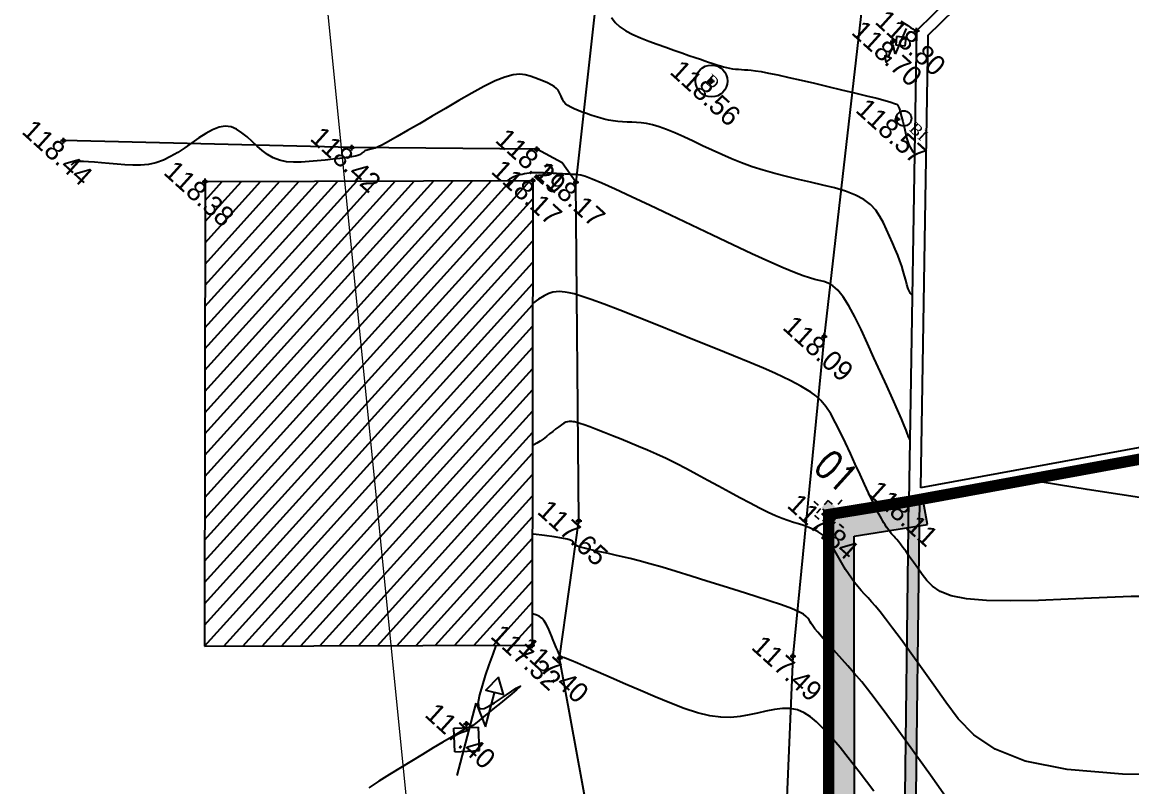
# Model space of a CAD drawing. Extents: x -85466713 to -87592, y -94413748 to -55832.
# Drawn here: x -196658.9 to -196639.4, y -55918.78 to -55905.34 of the extents above; entities that cross this region are included whole.
import ezdxf
from ezdxf.enums import TextEntityAlignment as Align

# ---------------------------------------------------------------- set-up
doc = ezdxf.new("R2010")
doc.units = 0
doc.header["$MEASUREMENT"] = 0
doc.header["$PDMODE"] = 34
doc.header["$PDSIZE"] = 0.05
doc.linetypes.add('ACAD_ISO04W100', pattern=[30, 24, -3, 0, -3])
doc.linetypes.add('DASHED', pattern=[70, 50, -20])
for name, color, linetype in [('0_coordinates', 1, 'Continuous'), ('0_PROP.corte', 10, 'Continuous'), ('0_PROP.trama', 251, 'Continuous'), ('0_PROPfinal', 4, 'Continuous'), ('AG_BOCA_INCENDIO', 7, 'Continuous'), ('CV', 8, 'Continuous'), ('CVD', 6, 'Continuous'), ('LEVTP_BERMA', 6, 'Continuous'), ('LEVTP_EDIF', 3, 'Continuous'), ('LEVTP_ELEC_POSTE_MEDIA_TENSAO', 7, 'Continuous'), ('LEVTP_MURO', 1, 'Continuous'), ('LEVTP_SAN_DOM_CX', 7, 'Continuous'), ('POINTS', 2, 'Continuous'), ('Z', 1, 'Continuous')]:
    doc.layers.add(name, color=color, linetype=linetype)
doc.layers.add('0_folha', color=7, linetype='Continuous', lineweight=9)
doc.layers.add('0_Limites_Terreno', color=30, linetype='DASHED', lineweight=35)
doc.styles.add('coordinates', font='romans', dxfattribs={"width": 0.8})
doc.styles.add('TIMES NEW ROMAN', font='times.ttf')

# ---------------------------------------------------------------- blocks, each defined once
blk = doc.blocks.new('BOCA DE INCENDIO REDONDA')
at = {"layer": 'AG_BOCA_INCENDIO'}
blk.add_circle((0, 0), 0.134, dxfattribs=at)
at = {"layer": 'AG_BOCA_INCENDIO', "style": 'TIMES NEW ROMAN'}
blk.add_text('BI', height=0.2, dxfattribs=at).set_placement((0.197, -0.097))
blk = doc.blocks.new('POSTE MEDIA TENSAO')
at = {"layer": 'LEVTP_ELEC_POSTE_MEDIA_TENSAO'}
for p, q in [((0.1581, 0.0939), (0.2458, 0.3659)), ((-0.092, -0.2904), (0.092, 0.2904)), ((0.092, 0.2904), (0.1581, 0.0939))]:
    blk.add_line(p, q, dxfattribs=at)
blk.add_lwpolyline([(0.2852, 0.4925), (0.177, 0.3914), (0.318, 0.348)], close=True, dxfattribs=at)
for points in [[(-0.1, 0.0953), (0.1, 0.0953)], [(-0.1, -0.0953), (-0.1, 0.0953)], [(0.1, -0.0953), (0.1, 0.0953)], [(-0.1, -0.0953), (0.1, -0.0953)]]:
    blk.add_lwpolyline(points, dxfattribs=at)
blk = doc.blocks.new('CX DOM RED')
at = {"layer": 'LEVTP_SAN_DOM_CX'}
blk.add_circle((118.482, -75.333), 0.28, dxfattribs=at)
at = {"layer": 'LEVTP_SAN_DOM_CX', "style": 'TIMES NEW ROMAN'}
blk.add_text('D', height=0.2, dxfattribs=at).set_placement((118.389, -75.43))
blk = doc.blocks.new('mk_02')
at = {"linetype": 'ACAD_ISO04W100', "ltscale": 0.001}
for points in [[(-0.25, 0.25), (0, 0.25), (0, 0), (-0.25, 0)], [(0.25, -0.25), (0, -0.25), (0, 0), (0.25, 0)]]:
    blk.add_hatch(color=9, dxfattribs=at).paths.add_polyline_path(points)
for p, q in [((0, -0.5), (0, 0.5)), ((-0.5, 0), (0.5, 0)), ((-0.25, 0.25), (0.25, 0.25)), ((-0.25, 0.25), (-0.25, -0.25)), ((0.25, 0.25), (0.25, -0.25)), ((-0.25, -0.25), (0.25, -0.25))]:
    blk.add_line(p, q, dxfattribs=at)
blk = doc.blocks.new('20240619.EP_LA_V04s.muro')
at = {"layer": '0_PROP.trama'}
h = blk.add_hatch(color=256, dxfattribs=at)
h.dxf.hatch_style = 1
edge = h.paths.add_edge_path()
edge.add_line((-87812.643, -65612.428), (-87812.518, -65612.282))
edge.add_arc((-87704.148, -65501.408), 155.039, 223.89765, 225.65403, ccw=False)
edge.add_line((-87815.866, -65608.908), (-87816.01, -65609.047))
edge.add_arc((-87722.834, -65519.652), 129.124, 223.81345, 225.931)
edge = h.paths.add_edge_path()
edge.add_line((-87810.771, -65613.943), (-87810.907, -65614.085))
edge.add_arc((-87718.167, -65515.242), 135.538, 226.8247, 233.02536)
edge.add_line((-87799.688, -65623.524), (-87799.568, -65623.364))
edge.add_arc((-87717.453, -65514.345), 136.484, 226.86463, 233.01258, ccw=False)
h.paths.add_polyline_path([(-87820.699, -65603.502), (-87820.691, -65603.504), (-87824.761, -65598.891), (-87824.911, -65599.024), (-87820.2, -65604.362), (-87820.105, -65604.176)])
edge = h.paths.add_edge_path()
edge.add_line((-87819.025, -65603.003), (-87818.811, -65602.754))
edge.add_line((-87818.811, -65602.754), (-87818.994, -65602.78))
edge.add_line((-87818.994, -65602.78), (-87819.377, -65602.754))
edge.add_line((-87819.377, -65602.754), (-87819.381, -65602.761))
edge.add_arc((-87820.176, -65604.314), 1.745, 48.7178, 62.892, ccw=False)
at = {"layer": 'LEVTP_EDIF', "linetype": 'Continuous'}
h = blk.add_hatch(dxfattribs=at)
h.set_pattern_fill('GRAVEL', color=5, scale=0.6)
h.set_pattern_definition([(228.012787504, (70.151984, 54.19178), (-4.799999999983, -5.400000000016), [0.0807216, -7.9914528282]), (184.969740728, (70.097984, 54.131778), (7.199999999998, 0.6000000000234), [0.1385208, -13.7135548567]), (132.51044708, (69.959984, 54.11978), (6.000000000021, -6.59999999998), [0.0976728, -9.6696195577]), (267.273689006, (69.725984, 53.969778), (0.599999999961, 12.000000000002), [0.1261428, -12.488134825]), (292.833654178, (69.719984, 53.843778), (-3.000000000023, 7.19999999999), [0.123693, -12.245623877]), (357.273689006, (69.767984, 53.729778), (-12.000000000002, 0.599999999961), [0.1261428, -12.488134825]), (37.694240467, (69.893984, 53.723778), (-7.7999999999805, -6.0000000000253), [0.1668174, -16.5149091293]), (72.255328375, (70.025984, 53.825778), (4.199999999957, 13.2000000000136), [0.1574928, -15.591792898]), (121.429565615, (70.073984, 53.975778), (-4.800000000025, 7.7999999999844), [0.12657, -12.530443866]), (175.23635831, (70.007984, 54.08378), (6.600000000002, -0.599999999979), [0.1444992, -7.0804575473]), (222.397437798, (69.863984, 54.095778), (-7.1999999999786, -6.6000000000233), [0.1868688, -18.500025003]), (138.814074834, (70.319984, 53.96378), (-4.200000000012, 3.599999999986), [0.0637806, -6.3143068876]), (171.46923439, (70.271984, 54.005778), (7.800000000004, -1.199999999975), [0.1213422, -12.0129068497]), (225, (70.152, 54.02378), (2e-12, -0.6), [0.0848526, -0.7636755374]), (203.198590514, (70.10998, 54.09578), (2.999999999996, 1.20000000001), [0.0456948, -4.5237690635]), (291.80140949, (70.06798, 54.07778), (-0.6, 1.8), [0.0646218, -3.1664770843]), (30.96375653, (70.09198, 54.01778), (1.8, 1.20000000001), [0.1049574, -3.393613737]), (161.56505118, (70.18198, 54.07178), (1.2, -0.6), [0.0758946, -1.821471996]), (16.389540334, (69.719984, 54.077778), (5.999999999994, 1.80000000002), [0.10632, -10.525707088]), (70.34617594, (69.821984, 54.10778), (-2.39999999998, -6.60000000001), [0.0891966, -8.8304446484]), (293.198590514, (70.18198, 54.19178), (-1.20000000001, 2.999999999996), [0.091389, -4.4780748635]), (343.610459666, (70.217984, 54.107778), (-6.000000000006, 1.799999999981), [0.10632, -10.525707088]), (339.44395478, (69.719984, 53.70578), (-3.000000000004, 1.19999999999), [0.102528, -5.0238742472]), (294.77514057, (69.815984, 53.66978), (-3.000000000021, 6.59999999999), [0.0859068, -8.504785838]), (66.80140949, (70.18798, 53.59178), (1.19999999999, 3.000000000004), [0.091389, -4.4780748635]), (17.354024636, (70.223984, 53.67578), (-7.799999999992, -2.400000000025), [0.1005786, -9.9572541685]), (69.44395478, (69.893984, 53.59178), (-1.19999999999, -3.000000000004), [0.051264, -5.0751382472]), (101.30993247, (70.15198, 53.59178), (-0.60000000001, 2.4), [0.030594, -3.028817708]), (165.96375653, (70.14598, 53.62178), (1.8, -0.6), [0.123693, -2.3501703754]), (186.009005957, (70.025984, 53.651778), (5.999999999998, 0.600000000019), [0.11463, -11.3483539047]), (303.69006753, (70.09198, 53.96378), (-0.6, 1.2), [0.0865332, -2.0767975653]), (353.157226587, (70.139984, 53.891778), (10.200000000004, -1.199999999967), [0.1510764, -14.9565375744]), (60.9453959, (70.289984, 53.87378), (-2.399999999986, -4.200000000008), [0.0617736, -6.1156044846]), (90, (70.32, 53.9278), (-0.6, 0.6), [0.036, -0.564]), (120.256437164, (70.013984, 53.66978), (2.400000000014, -4.199999999992), [0.0833544, -8.2521119937]), (48.012787504, (69.971984, 53.74178), (4.799999999982, 5.400000000016), [0.1614432, -7.9107312282]), (2e-10, (70.08, 53.8618), (0.6, 0.6), [0.156, -0.444]), (325.30484647, (70.235984, 53.86178), (6.000000000014, -4.19999999998), [0.0948684, -9.3919645805]), (254.0546041, (70.31398, 53.80778), (-0.59999999999, -2.4), [0.0873612, -4.2807047336]), (207.645975364, (70.289984, 53.723778), (-11.3999999999805, -6.000000000037), [0.142239, -14.0816845094]), (175.42607874, (70.163984, 53.657778), (-7.800000000002, 0.5999999999747), [0.1504794, -14.8974440448])])
h.paths.add_polyline_path([(-87825.185, -65600.15), (-87824.372, -65599.132), (-87824.733, -65598.855), (-87824.885, -65599.053), (-87825.775, -65600.168), (-87821.282, -65605.131), (-87819.31, -65607.764), (-87816.323, -65611.177), (-87813.849, -65613.468), (-87813.543, -65613.138), (-87816, -65610.863), (-87818.96, -65607.481), (-87820.934, -65604.844)])
h = blk.add_hatch(dxfattribs=at)
h.set_pattern_fill('ANSI31', color=5, scale=2, angle=45)
h.paths.add_polyline_path([(-87833.571, -65599.305), (-87837.828, -65603.18), (-87832.356, -65609.245), (-87828.099, -65605.37)])
h.paths.add_polyline_path([(-87835.353, -65604.657), (-87829.731, -65604.657), (-87829.731, -65603.803), (-87835.353, -65603.803)], flags=24)
at = {"layer": '0_folha'}
blk.add_line((-87766.484, -65664.448), (-87843.777, -65594.503), dxfattribs=at)
at = {"layer": '0_Limites_Terreno', "ltscale": 0.02, "const_width": 0.2, "flags": 128}
blk.add_lwpolyline([(-87781.781, -65601.29), (-87775.512, -65593.673), (-87769.826, -65586.055), (-87769.145, -65585.075), (-87800.258, -65566.932), (-87824.885, -65599.053), (-87825.775, -65600.168), (-87821.282, -65605.131), (-87819.31, -65607.764), (-87816.323, -65611.177), (-87813.849, -65613.468), (-87811.47, -65615.392), (-87806.577, -65618.912), (-87801.091, -65622.497), (-87799.787, -65623.349), (-87798.54, -65622.935), (-87796.168, -65620.22), (-87792.158, -65615.619), (-87787.572, -65608.837)], close=True, dxfattribs=at)
at = {"layer": '0_PROP.corte', "linetype": 'Continuous'}
for points in [[(-87816.63, -65608.114), (-87824.772, -65598.887)], [(-87816.776, -65608.243), (-87824.918, -65599.016)]]:
    blk.add_lwpolyline(points, dxfattribs=at)
at = {"layer": 'CV', "linetype": 'Continuous'}
for points in [[(-87801.18, -65582.095, 0), (-87801.893, -65582.585, 0), (-87804.901, -65584.651, 0), (-87808.032, -65586.802, 0), (-87808.032, -65586.802, 0), (-87811.164, -65588.952, 0), (-87814.177, -65591.019, 0), (-87816.952, -65592.918, 0), (-87819.369, -65594.564, 0), (-87821.312, -65595.875, 0), (-87821.312, -65595.875, 0), (-87822.699, -65596.794, 0), (-87823.59, -65597.364, 0)], [(-87817.995, -65599.306, 0), (-87818.885, -65600.085, 0), (-87819.661, -65600.681, 0), (-87819.661, -65600.681, 0), (-87820.306, -65601.064, 0), (-87820.838, -65601.265, 0), (-87821.285, -65601.33, 0), (-87821.676, -65601.304, 0), (-87822.039, -65601.232, 0), (-87822.039, -65601.232, 0), (-87822.395, -65601.153, 0), (-87822.741, -65601.077, 0), (-87823.065, -65601.006, 0), (-87823.357, -65600.944, 0), (-87823.605, -65600.894, 0), (-87823.605, -65600.894, 0), (-87823.804, -65600.856, 0), (-87823.96, -65600.83, 0), (-87824.084, -65600.812, 0), (-87824.186, -65600.801, 0), (-87824.278, -65600.791, 0), (-87824.278, -65600.791, 0), (-87824.368, -65600.783, 0), (-87824.457, -65600.773, 0), (-87824.547, -65600.762, 0), (-87824.637, -65600.748, 0), (-87824.727, -65600.731, 0), (-87824.727, -65600.731, 0), (-87824.817, -65600.709, 0), (-87824.907, -65600.684, 0), (-87824.997, -65600.657, 0), (-87825.086, -65600.628, 0), (-87825.176, -65600.598, 0), (-87825.176, -65600.598, 0), (-87825.266, -65600.569, 0), (-87825.356, -65600.542, 0), (-87825.446, -65600.521, 0), (-87825.535, -65600.508, 0), (-87825.623, -65600.506, 0), (-87825.623, -65600.506, 0), (-87825.711, -65600.517, 0), (-87825.798, -65600.54, 0), (-87825.884, -65600.571, 0), (-87825.97, -65600.607, 0), (-87826.056, -65600.646, 0), (-87826.056, -65600.646, 0), (-87826.143, -65600.686, 0), (-87826.235, -65600.726, 0), (-87826.337, -65600.767, 0), (-87826.454, -65600.81, 0), (-87826.591, -65600.854, 0), (-87826.591, -65600.854, 0), (-87826.752, -65600.9, 0), (-87826.932, -65600.948, 0), (-87827.128, -65600.997, 0), (-87827.333, -65601.047, 0), (-87827.544, -65601.098, 0), (-87827.544, -65601.098, 0), (-87827.755, -65601.149, 0), (-87827.964, -65601.2, 0), (-87828.168, -65601.251, 0), (-87828.365, -65601.303, 0), (-87828.553, -65601.356, 0), (-87828.553, -65601.356, 0), (-87828.73, -65601.41, 0), (-87828.897, -65601.466, 0), (-87829.058, -65601.522, 0), (-87829.213, -65601.578, 0), (-87829.367, -65601.635, 0), (-87829.367, -65601.635, 0), (-87829.519, -65601.692, 0), (-87829.666, -65601.746, 0), (-87829.802, -65601.798, 0), (-87829.922, -65601.844, 0), (-87830.02, -65601.883, 0), (-87830.02, -65601.883, 0), (-87830.092, -65601.914, 0), (-87830.143, -65601.939, 0), (-87830.178, -65601.958, 0), (-87830.202, -65601.973, 0), (-87830.221, -65601.987, 0), (-87830.221, -65601.987, 0), (-87830.239, -65602.001, 0), (-87830.256, -65602.018, 0), (-87830.273, -65602.038, 0), (-87830.289, -65602.066, 0), (-87830.304, -65602.103, 0), (-87830.304, -65602.103, 0), (-87830.317, -65602.15, 0), (-87830.329, -65602.207, 0), (-87830.341, -65602.271, 0), (-87830.352, -65602.339, 0), (-87830.363, -65602.409, 0), (-87830.363, -65602.409, 0), (-87830.373, -65602.479, 0), (-87830.385, -65602.549, 0), (-87830.4, -65602.616, 0), (-87830.417, -65602.68, 0), (-87830.439, -65602.739, 0), (-87830.439, -65602.739, 0), (-87830.451, -65602.763, 0)], [(-87821.926, -65603.242, 0), (-87822.343, -65603.16, 0), (-87822.652, -65603.105, 0), (-87822.881, -65603.07, 0), (-87823.056, -65603.049, 0), (-87823.205, -65603.034, 0), (-87823.205, -65603.034, 0), (-87823.348, -65603.021, 0), (-87823.49, -65603.014, 0), (-87823.627, -65603.017, 0), (-87823.757, -65603.038, 0), (-87823.878, -65603.081, 0), (-87823.878, -65603.081, 0), (-87823.988, -65603.15, 0), (-87824.089, -65603.241, 0), (-87824.184, -65603.349, 0), (-87824.274, -65603.469, 0), (-87824.361, -65603.594, 0), (-87824.361, -65603.594, 0), (-87824.45, -65603.719, 0), (-87824.545, -65603.843, 0), (-87824.656, -65603.965, 0), (-87824.789, -65604.082, 0), (-87824.951, -65604.194, 0), (-87824.951, -65604.194, 0), (-87825.148, -65604.3, 0), (-87825.374, -65604.4, 0), (-87825.622, -65604.496, 0), (-87825.885, -65604.589, 0), (-87826.155, -65604.681, 0), (-87826.155, -65604.681, 0), (-87826.425, -65604.773, 0), (-87826.685, -65604.861, 0), (-87826.923, -65604.941, 0), (-87827.13, -65605.012, 0), (-87827.294, -65605.068, 0), (-87827.294, -65605.068, 0), (-87827.41, -65605.109, 0), (-87827.484, -65605.135, 0), (-87827.526, -65605.152, 0), (-87827.547, -65605.161, 0), (-87827.558, -65605.167, 0), (-87827.558, -65605.167, 0), (-87827.567, -65605.172, 0), (-87827.579, -65605.175, 0), (-87827.596, -65605.175, 0), (-87827.62, -65605.17, 0), (-87827.654, -65605.159, 0), (-87827.654, -65605.159, 0), (-87827.699, -65605.14, 0), (-87827.755, -65605.115, 0), (-87827.817, -65605.085, 0), (-87827.885, -65605.052, 0), (-87827.955, -65605.017, 0), (-87827.955, -65605.017, 0), (-87828.025, -65604.983, 0), (-87828.095, -65604.951, 0), (-87828.163, -65604.925, 0), (-87828.229, -65604.908, 0), (-87828.292, -65604.902, 0), (-87828.292, -65604.902, 0), (-87828.351, -65604.909, 0), (-87828.408, -65604.928, 0), (-87828.462, -65604.955, 0), (-87828.469, -65604.96, 0)], [(-87830.655, -65592.888, 0), (-87830.58, -65592.876, 0), (-87830.511, -65592.864, 0), (-87830.451, -65592.855, 0), (-87830.404, -65592.847, 0), (-87830.404, -65592.847, 0), (-87830.371, -65592.842, 0), (-87830.351, -65592.839, 0), (-87830.34, -65592.838, 0), (-87830.335, -65592.837, 0), (-87830.333, -65592.838, 0), (-87830.333, -65592.838, 0), (-87830.332, -65592.838, 0), (-87830.331, -65592.838, 0), (-87830.33, -65592.839, 0), (-87830.329, -65592.839, 0), (-87830.328, -65592.84, 0), (-87830.328, -65592.84, 0), (-87830.327, -65592.84, 0), (-87830.326, -65592.841, 0), (-87830.325, -65592.841, 0), (-87830.324, -65592.842, 0), (-87830.323, -65592.843, 0), (-87830.323, -65592.843, 0), (-87830.321, -65592.843, 0)], [(-87834.466, -65596.254, 0), (-87834.361, -65596.274, 0), (-87834.247, -65596.276, 0), (-87834.247, -65596.276, 0), (-87834.122, -65596.258, 0), (-87833.989, -65596.223, 0), (-87833.849, -65596.175, 0), (-87833.704, -65596.119, 0), (-87833.558, -65596.059, 0), (-87833.558, -65596.059, 0), (-87833.411, -65595.998, 0), (-87833.269, -65595.939, 0), (-87833.134, -65595.882, 0), (-87833.011, -65595.831, 0), (-87832.903, -65595.785, 0), (-87832.903, -65595.785, 0), (-87832.814, -65595.747, 0), (-87832.74, -65595.715, 0), (-87832.677, -65595.688, 0), (-87832.623, -65595.664, 0), (-87832.572, -65595.641, 0), (-87832.572, -65595.641, 0), (-87832.523, -65595.619, 0), (-87832.473, -65595.596, 0), (-87832.424, -65595.572, 0), (-87832.377, -65595.547, 0), (-87832.33, -65595.52, 0), (-87832.33, -65595.52, 0), (-87832.285, -65595.491, 0), (-87832.242, -65595.46, 0), (-87832.2, -65595.428, 0), (-87832.158, -65595.395, 0), (-87832.117, -65595.362, 0), (-87832.117, -65595.362, 0), (-87832.075, -65595.328, 0), (-87832.026, -65595.29, 0), (-87831.962, -65595.246, 0), (-87831.878, -65595.192, 0), (-87831.766, -65595.123, 0), (-87831.766, -65595.123, 0), (-87831.621, -65595.039, 0), (-87831.448, -65594.941, 0), (-87831.254, -65594.833, 0), (-87831.047, -65594.717, 0), (-87830.832, -65594.599, 0), (-87830.832, -65594.599, 0), (-87830.617, -65594.48, 0), (-87830.411, -65594.367, 0), (-87830.221, -65594.263, 0), (-87830.055, -65594.174, 0), (-87829.923, -65594.105, 0), (-87829.923, -65594.105, 0), (-87829.828, -65594.059, 0), (-87829.767, -65594.033, 0), (-87829.729, -65594.021, 0), (-87829.709, -65594.019, 0), (-87829.696, -65594.022, 0), (-87829.696, -65594.022, 0), (-87829.685, -65594.026, 0), (-87829.67, -65594.032, 0), (-87829.649, -65594.044, 0), (-87829.618, -65594.062, 0), (-87829.574, -65594.089, 0), (-87829.574, -65594.089, 0), (-87829.516, -65594.127, 0), (-87829.445, -65594.174, 0), (-87829.364, -65594.228, 0), (-87829.278, -65594.287, 0), (-87829.187, -65594.348, 0), (-87829.187, -65594.348, 0), (-87829.091, -65594.407, 0), (-87828.957, -65594.448, 0), (-87828.915, -65594.449, 0)], [(-87827.273, -65596.324, 0), (-87827.315, -65596.321, 0), (-87827.404, -65596.289, 0), (-87827.472, -65596.248, 0), (-87827.472, -65596.248, 0), (-87827.536, -65596.204, 0), (-87827.603, -65596.16, 0), (-87827.674, -65596.115, 0), (-87827.752, -65596.07, 0), (-87827.838, -65596.023, 0), (-87827.838, -65596.023, 0), (-87827.934, -65595.975, 0), (-87828.039, -65595.925, 0), (-87828.151, -65595.875, 0), (-87828.266, -65595.824, 0), (-87828.384, -65595.772, 0), (-87828.384, -65595.772, 0), (-87828.502, -65595.722, 0), (-87828.624, -65595.678, 0), (-87828.751, -65595.647, 0), (-87828.887, -65595.635, 0), (-87829.035, -65595.648, 0), (-87829.035, -65595.648, 0), (-87829.196, -65595.69, 0), (-87829.37, -65595.758, 0), (-87829.551, -65595.844, 0), (-87829.739, -65595.944, 0), (-87829.93, -65596.049, 0), (-87829.93, -65596.049, 0), (-87830.12, -65596.156, 0), (-87830.311, -65596.26, 0), (-87830.5, -65596.36, 0), (-87830.688, -65596.453, 0), (-87830.873, -65596.538, 0), (-87830.873, -65596.538, 0), (-87831.056, -65596.613, 0), (-87831.236, -65596.68, 0), (-87831.414, -65596.74, 0), (-87831.592, -65596.795, 0), (-87831.769, -65596.849, 0), (-87831.769, -65596.849, 0), (-87831.945, -65596.902, 0), (-87832.116, -65596.955, 0), (-87832.279, -65597.008, 0), (-87832.428, -65597.061, 0), (-87832.558, -65597.114, 0), (-87832.558, -65597.114, 0), (-87832.668, -65597.167, 0), (-87832.759, -65597.22, 0), (-87832.836, -65597.273, 0), (-87832.905, -65597.325, 0), (-87832.968, -65597.378, 0), (-87832.968, -65597.378, 0), (-87833.032, -65597.431, 0), (-87833.095, -65597.482, 0), (-87833.16, -65597.532, 0), (-87833.226, -65597.58, 0), (-87833.294, -65597.624, 0), (-87833.294, -65597.624, 0), (-87833.364, -65597.663, 0), (-87833.436, -65597.7, 0), (-87833.509, -65597.734, 0), (-87833.583, -65597.766, 0), (-87833.658, -65597.797, 0), (-87833.658, -65597.797, 0), (-87833.733, -65597.828, 0), (-87833.806, -65597.857, 0), (-87833.875, -65597.882, 0), (-87833.94, -65597.901, 0), (-87833.998, -65597.913, 0), (-87833.998, -65597.913, 0), (-87834.048, -65597.916, 0), (-87834.091, -65597.912, 0), (-87834.13, -65597.901, 0), (-87834.165, -65597.887, 0), (-87834.198, -65597.871, 0), (-87834.198, -65597.871, 0), (-87834.231, -65597.855, 0), (-87834.266, -65597.841, 0), (-87834.305, -65597.83, 0), (-87834.349, -65597.825, 0), (-87834.401, -65597.828, 0), (-87834.401, -65597.828, 0), (-87834.461, -65597.839, 0), (-87834.529, -65597.858, 0), (-87834.602, -65597.883, 0), (-87834.679, -65597.911, 0), (-87834.757, -65597.941, 0), (-87834.757, -65597.941, 0), (-87834.836, -65597.973, 0), (-87834.915, -65598.014, 0), (-87834.995, -65598.073, 0), (-87835.074, -65598.16, 0), (-87835.154, -65598.284, 0), (-87835.154, -65598.284, 0), (-87835.235, -65598.451, 0), (-87835.315, -65598.655, 0), (-87835.396, -65598.886, 0), (-87835.478, -65599.135, 0), (-87835.559, -65599.394, 0), (-87835.559, -65599.394, 0), (-87835.64, -65599.653, 0), (-87835.718, -65599.902, 0), (-87835.791, -65600.132, 0), (-87835.856, -65600.333, 0), (-87835.91, -65600.495, 0), (-87835.91, -65600.495, 0), (-87835.952, -65600.611, 0), (-87835.982, -65600.689, 0), (-87836.005, -65600.738, 0), (-87836.023, -65600.768, 0), (-87836.037, -65600.788, 0), (-87836.037, -65600.788, 0), (-87836.051, -65600.806, 0), (-87836.065, -65600.825, 0), (-87836.078, -65600.843, 0), (-87836.089, -65600.861, 0), (-87836.099, -65600.88, 0), (-87836.099, -65600.88, 0), (-87836.106, -65600.898, 0), (-87836.112, -65600.916, 0), (-87836.116, -65600.935, 0), (-87836.12, -65600.953, 0), (-87836.122, -65600.972, 0), (-87836.122, -65600.972, 0), (-87836.126, -65600.991, 0), (-87836.133, -65601.013, 0), (-87836.147, -65601.043, 0), (-87836.173, -65601.083, 0), (-87836.213, -65601.136, 0), (-87836.213, -65601.136, 0), (-87836.271, -65601.206, 0), (-87836.343, -65601.29, 0), (-87836.427, -65601.384, 0), (-87836.517, -65601.485, 0), (-87836.612, -65601.59, 0), (-87836.612, -65601.59, 0), (-87836.707, -65601.694, 0), (-87836.804, -65601.794, 0), (-87836.902, -65601.886, 0), (-87837.003, -65601.965, 0), (-87837.109, -65602.026, 0), (-87837.109, -65602.026, 0), (-87837.219, -65602.068, 0), (-87837.333, -65602.092, 0), (-87837.45, -65602.104, 0), (-87837.569, -65602.107, 0), (-87837.689, -65602.106, 0), (-87837.689, -65602.106, 0), (-87837.809, -65602.105, 0), (-87837.925, -65602.111, 0), (-87838.035, -65602.128, 0), (-87838.134, -65602.163, 0), (-87838.219, -65602.221, 0), (-87838.219, -65602.221, 0), (-87838.287, -65602.308, 0), (-87838.342, -65602.418, 0), (-87838.386, -65602.547, 0), (-87838.424, -65602.687, 0), (-87838.457, -65602.833, 0), (-87838.457, -65602.833, 0), (-87838.491, -65602.98, 0), (-87838.528, -65603.124, 0), (-87838.571, -65603.263, 0), (-87838.624, -65603.395, 0), (-87838.689, -65603.517, 0), (-87838.689, -65603.517, 0), (-87838.769, -65603.627, 0), (-87838.861, -65603.728, 0), (-87838.962, -65603.82, 0), (-87839.07, -65603.908, 0), (-87839.181, -65603.993, 0), (-87839.181, -65603.993, 0), (-87839.292, -65604.078, 0), (-87839.398, -65604.159, 0), (-87839.496, -65604.234, 0), (-87839.58, -65604.3, 0), (-87839.648, -65604.353, 0), (-87839.648, -65604.353, 0), (-87839.694, -65604.392, 0), (-87839.723, -65604.419, 0), (-87839.74, -65604.436, 0), (-87839.747, -65604.447, 0), (-87839.75, -65604.455, 0), (-87839.75, -65604.455, 0), (-87839.752, -65604.463, 0), (-87839.754, -65604.47, 0), (-87839.756, -65604.478, 0), (-87839.758, -65604.485, 0), (-87839.76, -65604.492, 0), (-87839.76, -65604.492, 0), (-87839.761, -65604.498, 0), (-87839.762, -65604.504, 0), (-87839.763, -65604.51, 0), (-87839.764, -65604.516, 0), (-87839.764, -65604.522, 0), (-87839.764, -65604.522, 0), (-87839.765, -65604.528, 0), (-87839.765, -65604.533, 0), (-87839.766, -65604.538, 0), (-87839.766, -65604.542, 0), (-87839.767, -65604.546, 0), (-87839.767, -65604.546, 0), (-87839.767, -65604.548, 0), (-87839.767, -65604.55, 0), (-87839.767, -65604.55, 0)], [(-87825.603, -65598.233, 0), (-87825.615, -65598.232, 0), (-87825.641, -65598.223, 0), (-87825.662, -65598.21, 0), (-87825.662, -65598.21, 0), (-87825.683, -65598.197, 0), (-87825.713, -65598.179, 0), (-87825.762, -65598.153, 0), (-87825.84, -65598.116, 0), (-87825.955, -65598.063, 0), (-87825.955, -65598.063, 0), (-87826.114, -65597.992, 0), (-87826.312, -65597.905, 0), (-87826.537, -65597.807, 0), (-87826.781, -65597.7, 0), (-87827.035, -65597.59, 0), (-87827.035, -65597.59, 0), (-87827.289, -65597.48, 0), (-87827.536, -65597.376, 0), (-87827.767, -65597.284, 0), (-87827.977, -65597.21, 0), (-87828.156, -65597.16, 0), (-87828.156, -65597.16, 0), (-87828.301, -65597.138, 0), (-87828.417, -65597.14, 0), (-87828.509, -65597.159, 0), (-87828.587, -65597.191, 0), (-87828.658, -65597.229, 0), (-87828.658, -65597.229, 0), (-87828.729, -65597.268, 0), (-87828.814, -65597.31, 0), (-87828.924, -65597.359, 0), (-87829.074, -65597.418, 0), (-87829.275, -65597.489, 0), (-87829.275, -65597.489, 0), (-87829.537, -65597.575, 0), (-87829.851, -65597.673, 0), (-87830.204, -65597.782, 0), (-87830.583, -65597.896, 0), (-87830.975, -65598.014, 0), (-87830.975, -65598.014, 0), (-87831.367, -65598.132, 0), (-87831.744, -65598.246, 0), (-87832.091, -65598.352, 0), (-87832.394, -65598.447, 0), (-87832.639, -65598.526, 0), (-87832.639, -65598.526, 0), (-87832.815, -65598.587, 0), (-87832.932, -65598.633, 0), (-87833.005, -65598.667, 0), (-87833.048, -65598.694, 0), (-87833.077, -65598.716, 0), (-87833.077, -65598.716, 0), (-87833.103, -65598.738, 0), (-87833.13, -65598.761, 0), (-87833.159, -65598.784, 0), (-87833.189, -65598.81, 0), (-87833.223, -65598.837, 0), (-87833.223, -65598.837, 0), (-87833.26, -65598.868, 0), (-87833.3, -65598.9, 0), (-87833.342, -65598.934, 0), (-87833.386, -65598.97, 0), (-87833.431, -65599.006, 0), (-87833.431, -65599.006, 0), (-87833.475, -65599.041, 0), (-87833.519, -65599.077, 0), (-87833.561, -65599.113, 0), (-87833.601, -65599.148, 0), (-87833.638, -65599.183, 0), (-87833.638, -65599.183, 0), (-87833.671, -65599.217, 0), (-87833.702, -65599.251, 0), (-87833.73, -65599.284, 0), (-87833.757, -65599.318, 0), (-87833.782, -65599.351, 0), (-87833.782, -65599.351, 0), (-87833.808, -65599.385, 0), (-87833.834, -65599.426, 0), (-87833.861, -65599.482, 0), (-87833.888, -65599.559, 0), (-87833.9, -65599.604, 0)], [(-87820.81, -65602.49, 0), (-87821.376, -65602.365, 0), (-87821.906, -65602.25, 0), (-87822.383, -65602.148, 0), (-87822.791, -65602.065, 0), (-87822.791, -65602.065, 0), (-87823.116, -65602.004, 0), (-87823.371, -65601.961, 0), (-87823.574, -65601.933, 0), (-87823.741, -65601.913, 0), (-87823.891, -65601.898, 0), (-87823.891, -65601.898, 0), (-87824.037, -65601.884, 0), (-87824.179, -65601.87, 0), (-87824.311, -65601.857, 0), (-87824.43, -65601.843, 0), (-87824.53, -65601.831, 0), (-87824.53, -65601.831, 0), (-87824.609, -65601.818, 0), (-87824.67, -65601.807, 0), (-87824.717, -65601.796, 0), (-87824.755, -65601.785, 0), (-87824.788, -65601.774, 0), (-87824.788, -65601.774, 0), (-87824.822, -65601.764, 0), (-87824.866, -65601.759, 0), (-87824.929, -65601.766, 0), (-87825.02, -65601.788, 0), (-87825.15, -65601.833, 0), (-87825.15, -65601.833, 0), (-87825.324, -65601.903, 0), (-87825.536, -65601.994, 0), (-87825.778, -65602.102, 0), (-87826.038, -65602.221, 0), (-87826.308, -65602.346, 0), (-87826.308, -65602.346, 0), (-87826.578, -65602.47, 0), (-87826.842, -65602.593, 0), (-87827.092, -65602.71, 0), (-87827.322, -65602.819, 0), (-87827.526, -65602.918, 0), (-87827.526, -65602.918, 0), (-87827.697, -65603.005, 0), (-87827.842, -65603.081, 0), (-87827.967, -65603.15, 0), (-87828.078, -65603.213, 0), (-87828.183, -65603.274, 0), (-87828.183, -65603.274, 0), (-87828.285, -65603.334, 0), (-87828.385, -65603.391, 0), (-87828.477, -65603.443, 0), (-87828.558, -65603.487, 0), (-87828.625, -65603.52, 0), (-87828.625, -65603.52, 0), (-87828.675, -65603.54, 0), (-87828.71, -65603.55, 0), (-87828.735, -65603.552, 0), (-87828.753, -65603.549, 0), (-87828.767, -65603.542, 0), (-87828.767, -65603.542, 0), (-87828.781, -65603.537, 0), (-87828.803, -65603.536, 0), (-87828.838, -65603.547, 0), (-87828.893, -65603.573, 0), (-87828.975, -65603.622, 0), (-87828.975, -65603.622, 0), (-87829.089, -65603.695, 0), (-87829.23, -65603.79, 0), (-87829.391, -65603.902, 0), (-87829.411, -65603.916, 0)], [(-87828.569, -65605.798, 0), (-87828.507, -65605.949, 0), (-87828.429, -65606.134, 0), (-87828.429, -65606.134, 0), (-87828.35, -65606.317, 0), (-87828.273, -65606.488, 0), (-87828.2, -65606.635, 0), (-87828.132, -65606.744, 0), (-87828.073, -65606.803, 0), (-87828.073, -65606.803, 0), (-87828.022, -65606.805, 0), (-87827.98, -65606.758, 0), (-87827.943, -65606.673, 0), (-87827.91, -65606.563, 0), (-87827.879, -65606.441, 0), (-87827.879, -65606.441, 0), (-87827.849, -65606.319, 0), (-87827.821, -65606.207, 0), (-87827.797, -65606.116, 0), (-87827.779, -65606.056, 0), (-87827.769, -65606.037, 0), (-87827.769, -65606.037, 0), (-87827.769, -65606.066, 0), (-87827.776, -65606.137, 0), (-87827.79, -65606.238, 0), (-87827.808, -65606.361, 0), (-87827.828, -65606.493, 0), (-87827.828, -65606.493, 0), (-87827.848, -65606.627, 0), (-87827.867, -65606.755, 0), (-87827.886, -65606.873, 0), (-87827.902, -65606.975, 0), (-87827.916, -65607.056, 0), (-87827.916, -65607.056, 0), (-87827.927, -65607.113, 0), (-87827.935, -65607.15, 0), (-87827.942, -65607.17, 0), (-87827.948, -65607.18, 0), (-87827.953, -65607.185, 0), (-87827.953, -65607.185, 0), (-87827.958, -65607.191, 0), (-87827.965, -65607.205, 0), (-87827.978, -65607.236, 0), (-87827.998, -65607.293, 0), (-87828.027, -65607.385, 0), (-87828.027, -65607.385, 0), (-87828.068, -65607.516, 0), (-87828.118, -65607.682, 0), (-87828.176, -65607.873, 0), (-87828.239, -65608.082, 0), (-87828.304, -65608.3, 0), (-87828.304, -65608.3, 0), (-87828.369, -65608.518, 0), (-87828.432, -65608.734, 0), (-87828.492, -65608.947, 0), (-87828.545, -65609.153, 0)]]:
    blk.add_polyline3d(points, dxfattribs=at)
at = {"layer": 'CVD', "linetype": 'Continuous'}
blk.add_polyline3d([(-87820.367, -65597.214, 0), (-87820.866, -65597.67, 0), (-87821.269, -65598.065, 0), (-87821.269, -65598.065, 0), (-87821.653, -65598.447, 0), (-87822.028, -65598.813, 0), (-87822.382, -65599.145, 0), (-87822.705, -65599.428, 0), (-87822.987, -65599.644, 0), (-87822.987, -65599.644, 0), (-87823.221, -65599.784, 0), (-87823.415, -65599.857, 0), (-87823.577, -65599.88, 0), (-87823.719, -65599.871, 0), (-87823.851, -65599.845, 0), (-87823.851, -65599.845, 0), (-87823.98, -65599.816, 0), (-87824.106, -65599.788, 0), (-87824.224, -65599.763, 0), (-87824.33, -65599.74, 0), (-87824.42, -65599.722, 0), (-87824.42, -65599.722, 0), (-87824.492, -65599.708, 0), (-87824.549, -65599.699, 0), (-87824.594, -65599.692, 0), (-87824.631, -65599.688, 0), (-87824.664, -65599.685, 0), (-87824.664, -65599.685, 0), (-87824.697, -65599.681, 0), (-87824.73, -65599.678, 0), (-87824.764, -65599.673, 0), (-87824.799, -65599.667, 0), (-87824.836, -65599.66, 0), (-87824.836, -65599.66, 0), (-87824.875, -65599.65, 0), (-87824.916, -65599.638, 0), (-87824.958, -65599.625, 0), (-87825.001, -65599.611, 0), (-87825.044, -65599.597, 0), (-87825.044, -65599.597, 0), (-87825.089, -65599.582, 0), (-87825.139, -65599.564, 0), (-87825.201, -65599.541, 0), (-87825.281, -65599.51, 0), (-87825.384, -65599.468, 0), (-87825.384, -65599.468, 0), (-87825.514, -65599.414, 0), (-87825.669, -65599.349, 0), (-87825.84, -65599.275, 0), (-87826.024, -65599.197, 0), (-87826.213, -65599.116, 0), (-87826.213, -65599.116, 0), (-87826.403, -65599.035, 0), (-87826.589, -65598.958, 0), (-87826.768, -65598.889, 0), (-87826.935, -65598.834, 0), (-87827.088, -65598.794, 0), (-87827.088, -65598.794, 0), (-87827.223, -65598.775, 0), (-87827.343, -65598.772, 0), (-87827.452, -65598.782, 0), (-87827.553, -65598.801, 0), (-87827.65, -65598.823, 0), (-87827.65, -65598.823, 0), (-87827.749, -65598.847, 0), (-87827.858, -65598.875, 0), (-87827.987, -65598.912, 0), (-87828.147, -65598.962, 0), (-87828.349, -65599.029, 0), (-87828.349, -65599.029, 0), (-87828.598, -65599.116, 0), (-87828.888, -65599.221, 0), (-87829.209, -65599.338, 0), (-87829.55, -65599.464, 0), (-87829.902, -65599.595, 0), (-87829.902, -65599.595, 0), (-87830.253, -65599.725, 0), (-87830.592, -65599.852, 0), (-87830.906, -65599.97, 0), (-87831.182, -65600.077, 0), (-87831.408, -65600.167, 0), (-87831.408, -65600.167, 0), (-87831.576, -65600.239, 0), (-87831.694, -65600.295, 0), (-87831.774, -65600.339, 0), (-87831.83, -65600.375, 0), (-87831.873, -65600.408, 0), (-87831.873, -65600.408, 0), (-87831.914, -65600.44, 0), (-87831.954, -65600.477, 0), (-87831.992, -65600.526, 0), (-87832.029, -65600.589, 0), (-87832.064, -65600.675, 0), (-87832.064, -65600.675, 0), (-87832.095, -65600.784, 0), (-87832.122, -65600.911, 0)], dxfattribs=at)
at = {"layer": 'LEVTP_BERMA', "linetype": 'Continuous'}
for p, q in [((-87831.631, -65592.741), (-87827.934, -65597.9)), ((-87835.403, -65595.476), (-87832.987, -65598.818)), ((-87827.934, -65597.9), (-87824.569, -65602.437)), ((-87833.395, -65598.73), (-87833.886, -65598.849)), ((-87832.987, -65598.818), (-87833.395, -65598.73)), ((-87833.886, -65598.849), (-87836.319, -65601.01)), ((-87828.958, -65603.195), (-87832.987, -65598.818)), ((-87836.319, -65601.01), (-87840.157, -65604.319)), ((-87824.569, -65602.437), (-87819.995, -65607.952)), ((-87827.59, -65605.211), (-87828.958, -65603.195)), ((-87825.162, -65607.076), (-87827.59, -65605.211))]:
    blk.add_line(p, q, dxfattribs=at)
at = {"layer": 'LEVTP_EDIF', "linetype": 'Continuous'}
for p, q in [((-87837.828, -65603.18), (-87833.571, -65599.305)), ((-87833.571, -65599.305), (-87828.099, -65605.37)), ((-87837.828, -65603.18), (-87832.356, -65609.245)), ((-87832.356, -65609.245), (-87828.099, -65605.37))]:
    blk.add_line(p, q, dxfattribs=at)
at = {"layer": 'LEVTP_MURO', "linetype": 'Continuous'}
for p, q in [((-87800.555, -65566.99), (-87824.895, -65598.738)), ((-87800.258, -65566.932), (-87824.885, -65599.053)), ((-87830.335, -65592.827), (-87830.065, -65588.183)), ((-87830.131, -65592.757), (-87829.859, -65588.094)), ((-87830.131, -65592.757), (-87824.895, -65598.738)), ((-87830.335, -65592.827), (-87824.885, -65599.053)), ((-87824.372, -65599.132), (-87824.733, -65598.855)), ((-87825.775, -65600.168), (-87824.885, -65599.053)), ((-87825.185, -65600.15), (-87824.372, -65599.132)), ((-87821.282, -65605.131), (-87825.775, -65600.168)), ((-87820.934, -65604.844), (-87825.185, -65600.15))]:
    blk.add_line(p, q, dxfattribs=at)
at = {"layer": 'POINTS'}
for p in [(-87830.335, -65592.827, 118.802), (-87830.518, -65593.243, 118.703), (-87829.545, -65594.208, 118.572), (-87832.415, -65595.9, 118.563), (-87827.934, -65597.9, 118.086), (-87833.886, -65598.849, 118.287), (-87832.987, -65598.818, 118.172), (-87824.885, -65599.053, 118.114), (-87833.571, -65599.305, 118.169), (-87825.775, -65600.168, 117.844), (-87836.319, -65601.01, 118.419), (-87824.569, -65602.437, 117.487), (-87837.828, -65603.18, 118.382), (-87828.958, -65603.195, 117.647), (-87840.157, -65604.319, 118.436), (-87827.59, -65605.211, 117.398), (-87828.099, -65605.37, 117.321), (-87828.028, -65607.168, 117.405)]:
    blk.add_point(p, dxfattribs=at)
at = {"layer": '0_coordinates', "linetype": 'Continuous', "xscale": 0.7, "yscale": 0.7, "zscale": 0.7}
blk.add_blockref('mk_02', (-87825.775, -65600.168), dxfattribs=at)
at = {"layer": 'AG_BOCA_INCENDIO'}
blk.add_blockref('BOCA DE INCENDIO REDONDA', (-87829.469, -65594.121, 118.572), dxfattribs=at)
at = {"layer": 'LEVTP_ELEC_POSTE_MEDIA_TENSAO'}
for p, xscale, yscale, zscale, rotation in [((-87830.417, -65593.151), 0.8, 0.8, 0.8, 216.6368496427453), ((-87827.841, -65607.367), 2.162951431066531, 2.162951431066531, 2.162951431066531, 45.0632012500246)]:
    blk.add_blockref('POSTE MEDIA TENSAO', p, dxfattribs=dict(at, xscale=xscale, yscale=yscale, zscale=zscale, rotation=rotation))
at = {"layer": 'LEVTP_SAN_DOM_CX'}
blk.add_blockref('CX DOM RED', (-87950.897, -65520.567, 118.563), dxfattribs=at)
at = {"layer": '0_coordinates', "color": 3, "linetype": 'Continuous', "style": 'coordinates', "width": 0.8}
blk.add_text('01', height=0.5, dxfattribs=at).set_placement((-87826.533, -65599.765))
at = {"layer": 'Z'}
for s, p in [(' 118.80', (-87830.335, -65593.227, 118.802)), (' 118.70', (-87830.518, -65593.643, 118.703)), (' 118.57', (-87829.545, -65594.608, 118.572)), (' 118.56', (-87832.415, -65596.3, 118.563)), (' 118.09', (-87827.934, -65598.3, 118.086)), (' 118.29', (-87833.886, -65599.249, 118.287)), (' 118.17', (-87832.987, -65599.218, 118.172)), (' 118.11', (-87824.885, -65599.453, 118.114)), (' 118.17', (-87833.571, -65599.705, 118.169)), (' 117.84', (-87825.775, -65600.568, 117.844)), (' 118.42', (-87836.319, -65601.41, 118.419)), (' 117.49', (-87824.569, -65602.837, 117.487)), (' 118.38', (-87837.828, -65603.58, 118.382)), (' 117.65', (-87828.958, -65603.595, 117.647)), (' 118.44', (-87840.157, -65604.719, 118.436)), (' 117.32', (-87828.099, -65605.77, 117.321)), (' 117.40', (-87827.59, -65605.611, 117.398)), (' 117.40', (-87828.028, -65607.568, 117.405))]:
    blk.add_text(s, height=0.35, dxfattribs=at).set_placement(p, align=Align.CENTER)

msp = doc.modelspace()

# ---------------------------------------------------------------- block references
at = {"layer": '0_PROPfinal', "linetype": 'Continuous', "rotation": 317.8569578479464}
msp.add_blockref('20240619.EP_LA_V04s.muro', (-87507.723, -66202.984), dxfattribs=at)

doc.saveas('drawing.dxf')
